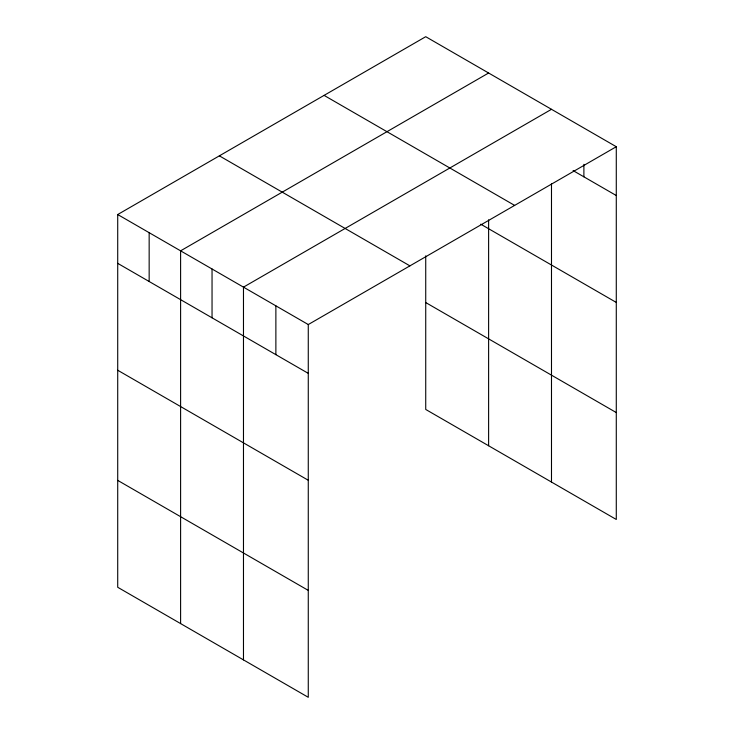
<?xml version="1.0" encoding="UTF-8"?>
<svg xmlns="http://www.w3.org/2000/svg" width="734" height="734" viewBox="0 0 734 734"><rect width="100%" height="100%" fill="white"/><g stroke="black" fill="none" stroke-linecap="round" stroke-linejoin="round"><path stroke-width="1.1" d="M616.285 146.717L308.271 324.547L308.271 697.3L117.715 587.283L117.715 214.53L425.729 36.7L616.285 146.717L616.285 519.47L425.729 409.453L425.729 255.827M551.491 183.739L551.491 482.064M488.615 73.005L180.601 250.835L180.601 623.588M551.491 109.311L243.477 287.141L243.477 659.894M573.089 170.591L616.285 195.528M324.089 95.383L514.635 205.401M480.752 224.182L616.285 302.426M219.365 155.847L409.911 265.864M425.729 302.555L616.285 412.572M117.715 214.53L308.271 324.547M117.715 263.35L308.271 373.358M117.715 370.248L308.271 480.256M117.715 480.385L308.271 590.402M583.888 164.343L583.888 176.83M488.615 219.815L488.615 445.758M275.874 305.839L275.874 354.66M212.043 268.983L212.043 317.804M149.158 232.678L149.158 281.498"/></g></svg>
